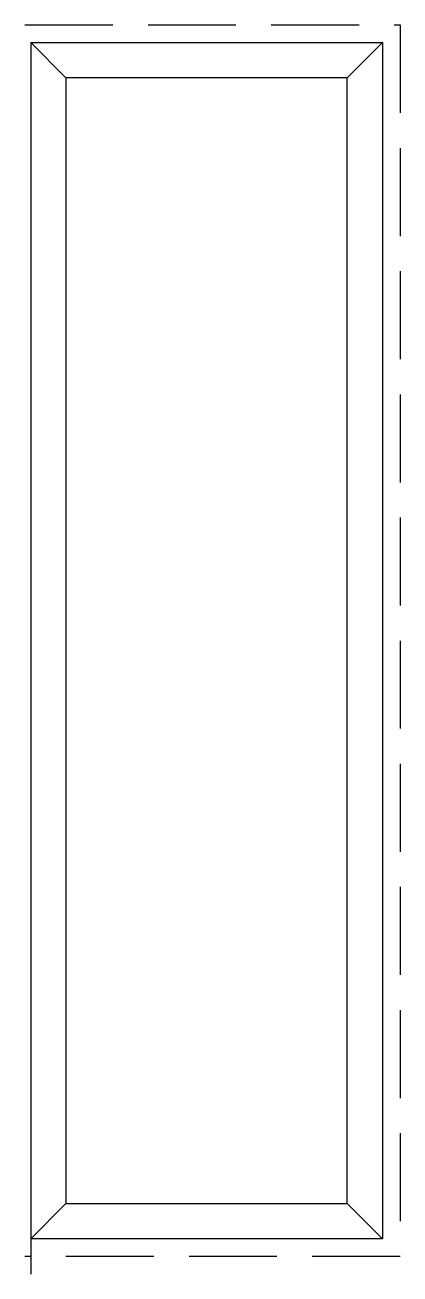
# Model space of a CAD drawing. Header units: millimetres. Extents: x 0 to 533, y -25 to 1750.
import ezdxf

# ---------------------------------------------------------------- set-up
doc = ezdxf.new("R2010")
doc.units = ezdxf.units.MM
doc.linetypes.add('DASH', pattern=[0.35, 0.25, -0.1])
doc.layers.add('Sunac_@F15_Gridline_Glass', color=134, linetype='Continuous')
doc.layers.add('Sunac_@F22_Wall', color=2, linetype='DASH')

msp = doc.modelspace()

# ---------------------------------------------------------------- linework, layer by layer
at = {"layer": 'Sunac_@F15_Gridline_Glass', "lineweight": -3}
for p, q in [((58.3, 1675), (8.3, 1725)), ((458.3, 1675), (508.3, 1725)), ((8.3, 1675), (8.3, -25)), ((58.3, 75), (8.3, 25)), ((458.3, 75), (508.3, 25))]:
    msp.add_line(p, q, dxfattribs=at)
msp.add_lwpolyline([(8.3, 1725), (508.3, 1725), (508.3, 25), (8.3, 25)], dxfattribs=at)
at = {"layer": 'Sunac_@F15_Gridline_Glass'}
msp.add_lwpolyline([(8.3, 1725), (8.3, 25)], dxfattribs=at)
msp.add_lwpolyline([(58.3, 75), (458.3, 75), (458.3, 1675), (58.3, 1675)], close=True, dxfattribs=at)
at = {"layer": 'Sunac_@F22_Wall', "lineweight": -3, "ltscale": 500}
msp.add_lwpolyline([(0, 1750), (533.3, 1750), (533.3, 0), (0, 0)], dxfattribs=at)

doc.saveas('drawing.dxf')
